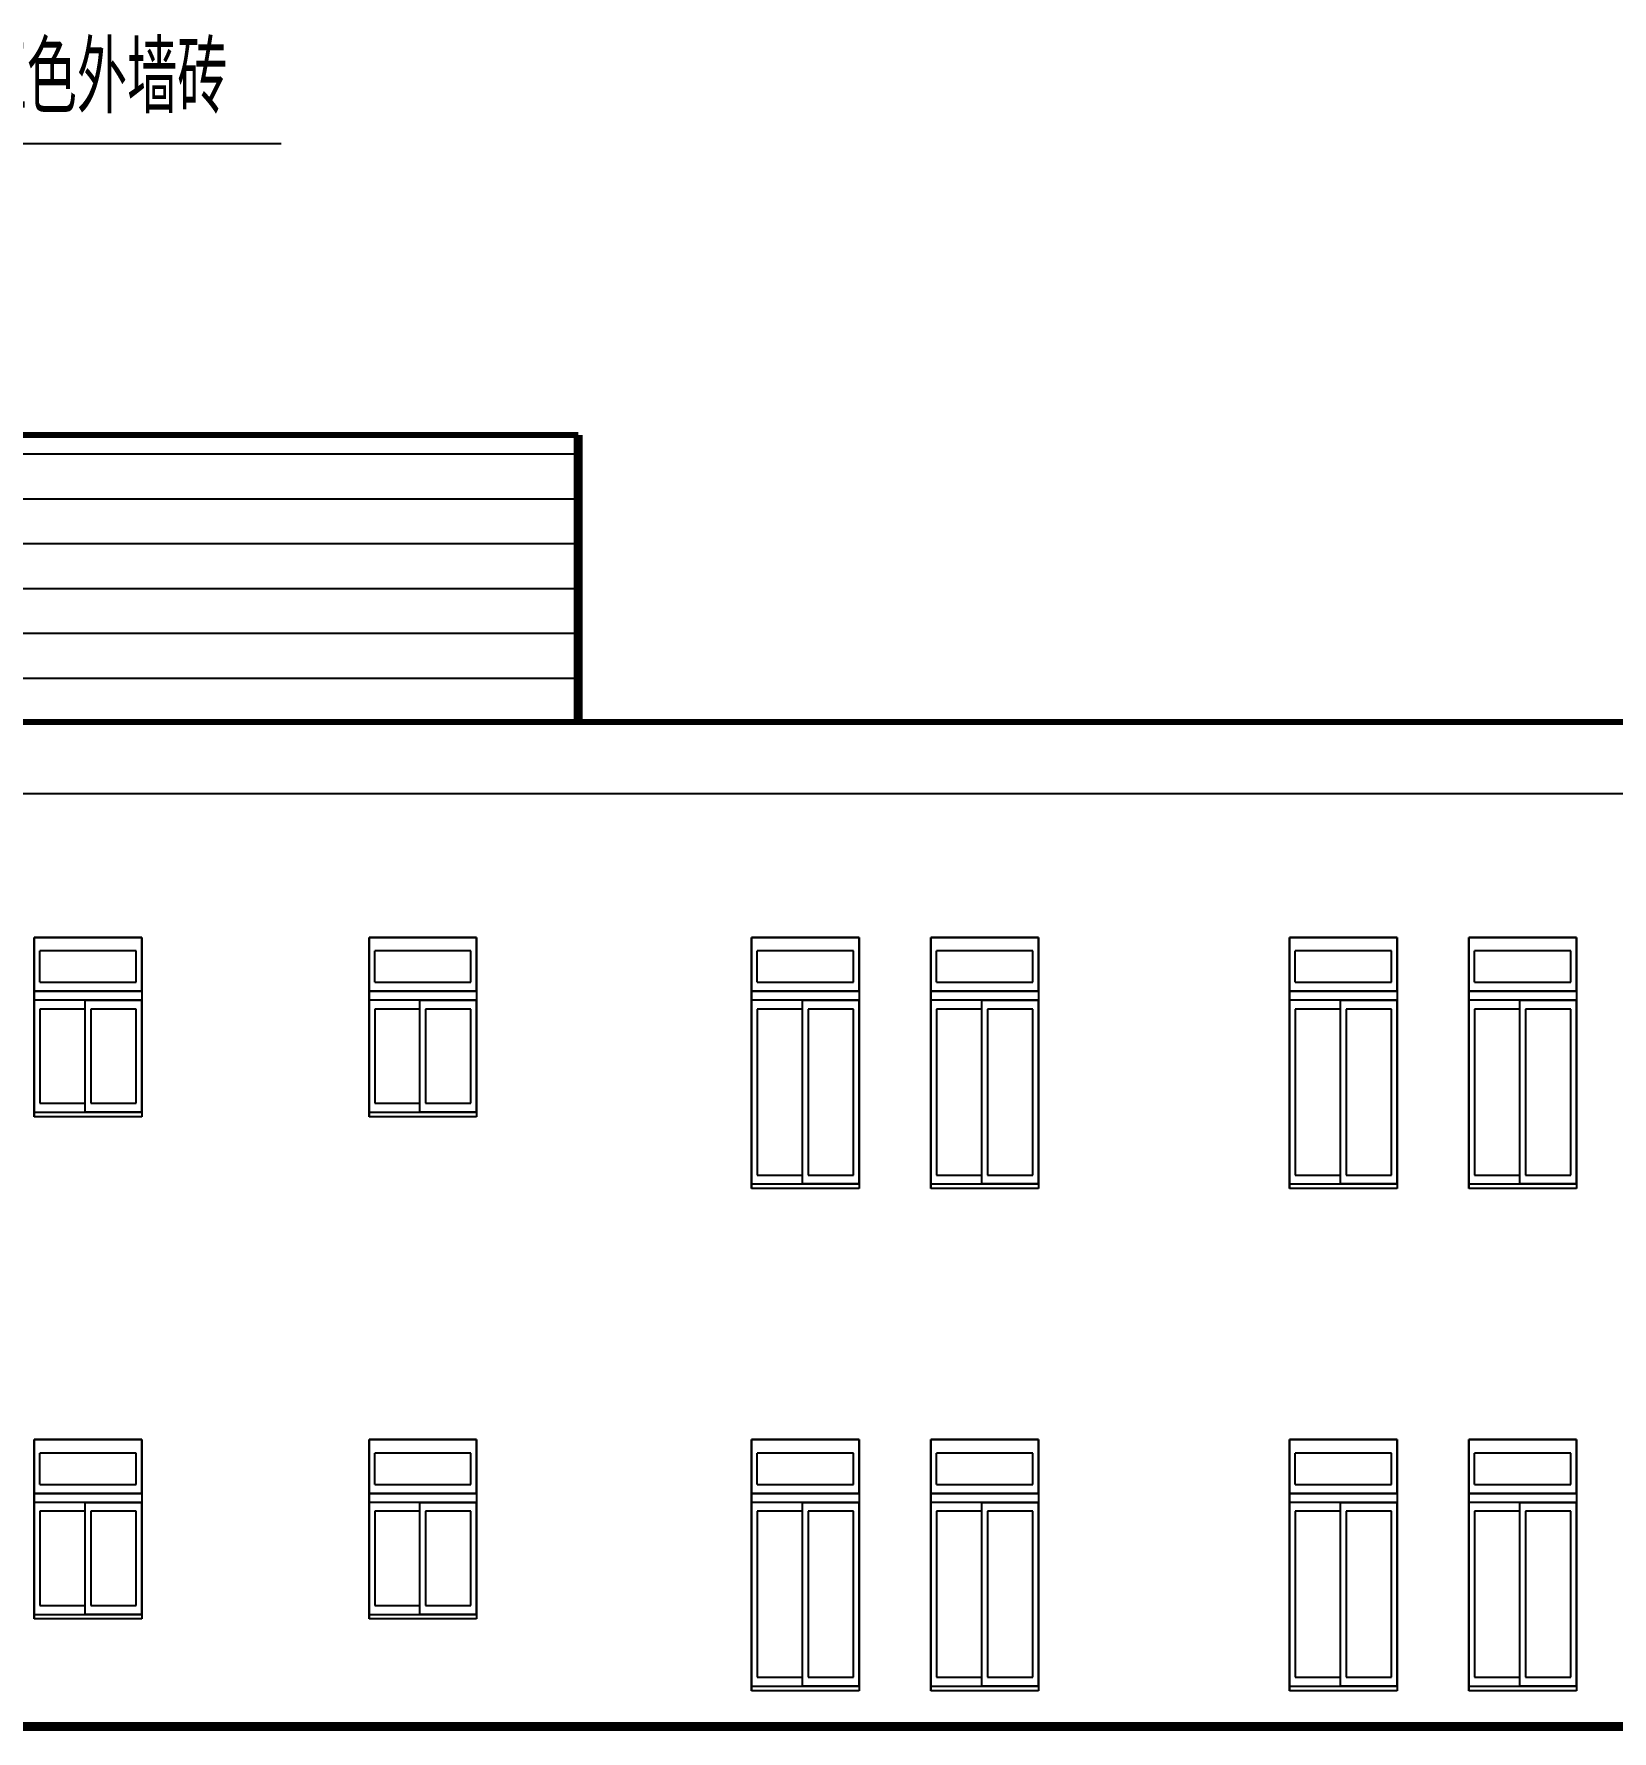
# Model space of a CAD drawing. Extents: x -55219 to 470149, y 494712 to 780039.
# Drawn here: x -10586 to 2615, y 523616 to 537808 of the extents above; entities that cross this region are included whole.
import ezdxf

# ---------------------------------------------------------------- set-up
doc = ezdxf.new("R2010")
doc.units = 0
doc.header["$LTSCALE"] = 1500
doc.header["$MEASUREMENT"] = 0
doc.layers.add('LVTRY', color=6, linetype='CONTINUOUS')
doc.styles.add('_HZTXT', font='txt.shx', dxfattribs={"width": 0.8, "bigfont": 'hztxt.shx'})

msp = doc.modelspace()

# ---------------------------------------------------------------- hatches: boundary and pattern name
at = {"layer": 'LVTRY'}
h = msp.add_hatch(dxfattribs=at)
h.set_pattern_fill('LINE', scale=3000, style=0)
h.set_pattern_definition([(360, (-180818.02, 294296), (1e-13, 375), [])])
h.paths.add_polyline_path([(-15033.1, 532053.3), (-11635.8, 532053.3), (-11635.8, 534453.3), (-17433.1, 534453.3), (-17433.1, 523653.3), (-15033.1, 523653.3)])
h.paths.add_polyline_path([(-11635.8, 534453.3), (-11635.8, 532053.3), (-6033.1, 532053.3), (-6033.1, 534453.3)])

# ---------------------------------------------------------------- linework, layer by layer
at = {"layer": 'LVTRY', "color": 7}
for p, q in [((-8518.1, 536888), (-11635.8, 536888)), ((39766.9, 531453.3), (-15033.1, 531453.3)), ((-10583.1, 530253.3), (-10583.1, 528753.3)), ((-10583.1, 529803.3), (-10583.1, 530253.3)), ((-10583.1, 530253.3), (-10583.1, 529803.3)), ((-10583.1, 530253.3), (-10583.1, 529803.3)), ((-10583.1, 530253.3), (-10583.1, 529803.3)), ((-10583.1, 530253.3), (-10583.1, 529803.3)), ((-10583.1, 530253.3), (-10583.1, 528753.3)), ((-9683.1, 530253.3), (-10583.1, 530253.3)), ((-9683.1, 530253.3), (-10583.1, 530253.3)), ((-10583.1, 530253.3), (-9683.1, 530253.3)), ((-9683.1, 530253.3), (-10583.1, 530253.3)), ((-9683.1, 530253.3), (-10583.1, 530253.3)), ((-10583.1, 530253.3), (-10583.1, 529803.3)), ((-10583.1, 529803.3), (-10583.1, 530253.3)), ((-10583.1, 530253.3), (-10583.1, 529803.3)), ((-10583.1, 529803.3), (-10583.1, 530253.3)), ((-10583.1, 529803.3), (-10583.1, 530253.3)), ((-9683.1, 530253.3), (-9683.1, 528753.3)), ((-9683.1, 529803.3), (-9683.1, 530253.3)), ((-9683.1, 530253.3), (-9683.1, 529803.3)), ((-9683.1, 530253.3), (-9683.1, 529803.3)), ((-9683.1, 530253.3), (-9683.1, 529803.3)), ((-9683.1, 530253.3), (-9683.1, 529803.3)), ((-7783.1, 529803.3), (-7783.1, 530253.3)), ((-7783.1, 529803.3), (-7783.1, 530253.3)), ((-7783.1, 530253.3), (-7783.1, 529803.3)), ((-7783.1, 529803.3), (-7783.1, 530253.3)), ((-7783.1, 530253.3), (-7783.1, 529803.3)), ((-6883.1, 530253.3), (-7783.1, 530253.3)), ((-6883.1, 530253.3), (-7783.1, 530253.3)), ((-7783.1, 530253.3), (-6883.1, 530253.3)), ((-6883.1, 530253.3), (-7783.1, 530253.3)), ((-6883.1, 530253.3), (-7783.1, 530253.3)), ((-7783.1, 530253.3), (-7783.1, 528753.3)), ((-7783.1, 530253.3), (-7783.1, 529803.3)), ((-7783.1, 530253.3), (-7783.1, 529803.3)), ((-7783.1, 530253.3), (-7783.1, 529803.3)), ((-7783.1, 530253.3), (-7783.1, 529803.3)), ((-7783.1, 529803.3), (-7783.1, 530253.3)), ((-7783.1, 530253.3), (-7783.1, 528753.3)), ((-6883.1, 530253.3), (-6883.1, 529803.3)), ((-6883.1, 530253.3), (-6883.1, 529803.3)), ((-6883.1, 530253.3), (-6883.1, 529803.3)), ((-6883.1, 530253.3), (-6883.1, 529803.3)), ((-6883.1, 529803.3), (-6883.1, 530253.3)), ((-6883.1, 530253.3), (-6883.1, 528753.3)), ((-4583.1, 530253.3), (-4583.1, 529803.3)), ((-4583.1, 530253.3), (-4583.1, 529803.3)), ((-4583.1, 530253.3), (-4583.1, 529803.3)), ((-4583.1, 530253.3), (-4583.1, 529803.3)), ((-4583.1, 529803.3), (-4583.1, 530253.3)), ((-4583.1, 530253.3), (-4583.1, 528153.3)), ((-4583.1, 529803.3), (-4583.1, 530253.3)), ((-4583.1, 529803.3), (-4583.1, 530253.3)), ((-4583.1, 530253.3), (-4583.1, 529803.3)), ((-4583.1, 529803.3), (-4583.1, 530253.3)), ((-4583.1, 530253.3), (-4583.1, 529803.3)), ((-3683.1, 530253.3), (-4583.1, 530253.3)), ((-3683.1, 530253.3), (-4583.1, 530253.3)), ((-4583.1, 530253.3), (-3683.1, 530253.3)), ((-3683.1, 530253.3), (-4583.1, 530253.3)), ((-3683.1, 530253.3), (-4583.1, 530253.3)), ((-4583.1, 530253.3), (-4583.1, 528153.3)), ((-3683.1, 530253.3), (-3683.1, 529803.3)), ((-3683.1, 530253.3), (-3683.1, 529803.3)), ((-3683.1, 530253.3), (-3683.1, 529803.3)), ((-3683.1, 530253.3), (-3683.1, 529803.3)), ((-3683.1, 529803.3), (-3683.1, 530253.3)), ((-3683.1, 530253.3), (-3683.1, 528153.3)), ((-3083.1, 529803.3), (-3083.1, 530253.3)), ((-3083.1, 529803.3), (-3083.1, 530253.3)), ((-3083.1, 530253.3), (-3083.1, 529803.3)), ((-3083.1, 529803.3), (-3083.1, 530253.3)), ((-3083.1, 530253.3), (-3083.1, 529803.3)), ((-2183.1, 530253.3), (-3083.1, 530253.3)), ((-2183.1, 530253.3), (-3083.1, 530253.3)), ((-3083.1, 530253.3), (-2183.1, 530253.3)), ((-2183.1, 530253.3), (-3083.1, 530253.3)), ((-2183.1, 530253.3), (-3083.1, 530253.3)), ((-3083.1, 530253.3), (-3083.1, 528153.3)), ((-2183.1, 530253.3), (-2183.1, 529803.3)), ((-2183.1, 530253.3), (-2183.1, 529803.3)), ((-2183.1, 530253.3), (-2183.1, 529803.3)), ((-2183.1, 530253.3), (-2183.1, 529803.3)), ((-2183.1, 529803.3), (-2183.1, 530253.3)), ((-2183.1, 530253.3), (-2183.1, 528153.3)), ((-83.1, 529803.3), (-83.1, 530253.3)), ((-83.1, 529803.3), (-83.1, 530253.3)), ((-83.1, 530253.3), (-83.1, 529803.3)), ((-83.1, 529803.3), (-83.1, 530253.3)), ((-83.1, 530253.3), (-83.1, 529803.3)), ((816.9, 530253.3), (-83.1, 530253.3)), ((816.9, 530253.3), (-83.1, 530253.3)), ((-83.1, 530253.3), (816.9, 530253.3)), ((816.9, 530253.3), (-83.1, 530253.3)), ((816.9, 530253.3), (-83.1, 530253.3)), ((-83.1, 530253.3), (-83.1, 528153.3)), ((-83.1, 530253.3), (-83.1, 529803.3)), ((-83.1, 530253.3), (-83.1, 529803.3)), ((-83.1, 530253.3), (-83.1, 529803.3)), ((-83.1, 530253.3), (-83.1, 529803.3)), ((-83.1, 529803.3), (-83.1, 530253.3)), ((-83.1, 530253.3), (-83.1, 528153.3)), ((816.9, 530253.3), (816.9, 529803.3)), ((816.9, 530253.3), (816.9, 529803.3)), ((816.9, 530253.3), (816.9, 529803.3)), ((816.9, 530253.3), (816.9, 529803.3)), ((816.9, 529803.3), (816.9, 530253.3)), ((816.9, 530253.3), (816.9, 528153.3)), ((1416.9, 529803.3), (1416.9, 530253.3)), ((1416.9, 529803.3), (1416.9, 530253.3)), ((1416.9, 530253.3), (1416.9, 529803.3)), ((1416.9, 529803.3), (1416.9, 530253.3)), ((1416.9, 530253.3), (1416.9, 529803.3)), ((2316.9, 530253.3), (1416.9, 530253.3)), ((2316.9, 530253.3), (1416.9, 530253.3)), ((1416.9, 530253.3), (2316.9, 530253.3)), ((2316.9, 530253.3), (1416.9, 530253.3)), ((2316.9, 530253.3), (1416.9, 530253.3)), ((1416.9, 530253.3), (1416.9, 528153.3)), ((2316.9, 530253.3), (2316.9, 529803.3)), ((2316.9, 530253.3), (2316.9, 529803.3)), ((2316.9, 530253.3), (2316.9, 529803.3)), ((2316.9, 530253.3), (2316.9, 529803.3)), ((2316.9, 529803.3), (2316.9, 530253.3)), ((2316.9, 530253.3), (2316.9, 528153.3)), ((-9730.5, 530140.8), (-10535.8, 530140.8)), ((-9730.5, 530140.8), (-10535.8, 530140.8)), ((-10535.8, 529878.3), (-10535.8, 530140.8)), ((-10535.8, 529878.3), (-10535.8, 530140.8)), ((-9730.5, 529878.3), (-9730.5, 530140.8)), ((-9730.5, 529878.3), (-9730.5, 530140.8)), ((-7735.8, 529878.3), (-7735.8, 530140.8)), ((-7735.8, 529878.3), (-7735.8, 530140.8)), ((-6930.5, 530140.8), (-7735.8, 530140.8)), ((-6930.5, 530140.8), (-7735.8, 530140.8)), ((-6930.5, 529878.3), (-6930.5, 530140.8)), ((-6930.5, 529878.3), (-6930.5, 530140.8)), ((-4535.8, 529878.3), (-4535.8, 530140.8)), ((-4535.8, 529878.3), (-4535.8, 530140.8)), ((-3730.5, 530140.8), (-4535.8, 530140.8)), ((-3730.5, 530140.8), (-4535.8, 530140.8)), ((-3730.5, 529878.3), (-3730.5, 530140.8)), ((-3730.5, 529878.3), (-3730.5, 530140.8)), ((-3035.8, 529878.3), (-3035.8, 530140.8)), ((-3035.8, 529878.3), (-3035.8, 530140.8)), ((-2230.5, 530140.8), (-3035.8, 530140.8)), ((-2230.5, 530140.8), (-3035.8, 530140.8)), ((-2230.5, 529878.3), (-2230.5, 530140.8)), ((-2230.5, 529878.3), (-2230.5, 530140.8)), ((-35.8, 529878.3), (-35.8, 530140.8)), ((-35.8, 529878.3), (-35.8, 530140.8)), ((769.5, 530140.8), (-35.8, 530140.8)), ((769.5, 530140.8), (-35.8, 530140.8)), ((769.5, 529878.3), (769.5, 530140.8)), ((769.5, 529878.3), (769.5, 530140.8)), ((1464.2, 529878.3), (1464.2, 530140.8)), ((1464.2, 529878.3), (1464.2, 530140.8)), ((2269.5, 530140.8), (1464.2, 530140.8)), ((2269.5, 530140.8), (1464.2, 530140.8)), ((2269.5, 529878.3), (2269.5, 530140.8)), ((2269.5, 529878.3), (2269.5, 530140.8)), ((-10583.1, 528753.3), (-10583.1, 529803.3)), ((-10583.1, 528753.3), (-10583.1, 529803.3)), ((-10583.1, 529803.3), (-9683.1, 529803.3)), ((-9683.1, 529803.3), (-10583.1, 529803.3)), ((-9683.1, 529803.3), (-10583.1, 529803.3)), ((-10535.8, 529878.3), (-9730.5, 529878.3)), ((-10535.8, 529878.3), (-9730.5, 529878.3)), ((-9683.1, 529803.3), (-9683.1, 528753.3)), ((-9683.1, 529803.3), (-9683.1, 528753.3)), ((-6883.1, 529803.3), (-7783.1, 529803.3)), ((-6883.1, 529803.3), (-7783.1, 529803.3)), ((-7783.1, 529803.3), (-6883.1, 529803.3)), ((-7783.1, 528753.3), (-7783.1, 529803.3)), ((-7783.1, 528753.3), (-7783.1, 529803.3)), ((-7735.8, 529878.3), (-6930.5, 529878.3)), ((-7735.8, 529878.3), (-6930.5, 529878.3)), ((-6883.1, 529803.3), (-6883.1, 528753.3)), ((-6883.1, 529803.3), (-6883.1, 528753.3)), ((-3683.1, 529803.3), (-4583.1, 529803.3)), ((-3683.1, 529803.3), (-4583.1, 529803.3)), ((-4583.1, 529803.3), (-3683.1, 529803.3)), ((-4583.1, 528153.3), (-4583.1, 529803.3)), ((-4583.1, 528153.3), (-4583.1, 529803.3)), ((-4535.8, 529878.3), (-3730.5, 529878.3)), ((-4535.8, 529878.3), (-3730.5, 529878.3)), ((-3683.1, 529803.3), (-3683.1, 528153.3)), ((-3683.1, 529803.3), (-3683.1, 528153.3)), ((-2183.1, 529803.3), (-3083.1, 529803.3)), ((-2183.1, 529803.3), (-3083.1, 529803.3)), ((-3083.1, 529803.3), (-2183.1, 529803.3)), ((-3083.1, 528153.3), (-3083.1, 529803.3)), ((-3083.1, 528153.3), (-3083.1, 529803.3)), ((-3035.8, 529878.3), (-2230.5, 529878.3)), ((-3035.8, 529878.3), (-2230.5, 529878.3)), ((-2183.1, 529803.3), (-2183.1, 528153.3)), ((-2183.1, 529803.3), (-2183.1, 528153.3)), ((816.9, 529803.3), (-83.1, 529803.3)), ((816.9, 529803.3), (-83.1, 529803.3)), ((-83.1, 529803.3), (816.9, 529803.3)), ((-83.1, 528153.3), (-83.1, 529803.3)), ((-83.1, 528153.3), (-83.1, 529803.3)), ((-35.8, 529878.3), (769.5, 529878.3)), ((-35.8, 529878.3), (769.5, 529878.3)), ((816.9, 529803.3), (816.9, 528153.3)), ((816.9, 529803.3), (816.9, 528153.3)), ((2316.9, 529803.3), (1416.9, 529803.3)), ((2316.9, 529803.3), (1416.9, 529803.3)), ((1416.9, 529803.3), (2316.9, 529803.3)), ((1416.9, 528153.3), (1416.9, 529803.3)), ((1416.9, 528153.3), (1416.9, 529803.3)), ((1464.2, 529878.3), (2269.5, 529878.3)), ((1464.2, 529878.3), (2269.5, 529878.3)), ((2316.9, 529803.3), (2316.9, 528153.3)), ((2316.9, 529803.3), (2316.9, 528153.3)), ((-10583.1, 529728.3), (-10583.1, 528790.8)), ((-10583.1, 529728.3), (-10583.1, 528790.8)), ((-9683.1, 529728.3), (-10583.1, 529728.3)), ((-9683.1, 529728.3), (-10583.1, 529728.3)), ((-10156.8, 528790.8), (-10156.8, 529728.3)), ((-10156.8, 528790.8), (-10156.8, 529728.3)), ((-10156.8, 529728.3), (-9683.1, 529728.3)), ((-9683.1, 528790.8), (-9683.1, 529728.3)), ((-9683.1, 529728.3), (-9683.1, 528790.8)), ((-9683.1, 529728.3), (-9683.1, 528790.8)), ((-6883.1, 529728.3), (-7783.1, 529728.3)), ((-6883.1, 529728.3), (-7783.1, 529728.3)), ((-7783.1, 529728.3), (-7783.1, 528790.8)), ((-7783.1, 529728.3), (-7783.1, 528790.8)), ((-7356.8, 529728.3), (-6883.1, 529728.3)), ((-7356.8, 528790.8), (-7356.8, 529728.3)), ((-7356.8, 528790.8), (-7356.8, 529728.3)), ((-6883.1, 529728.3), (-6883.1, 528790.8)), ((-6883.1, 529728.3), (-6883.1, 528790.8)), ((-6883.1, 528790.8), (-6883.1, 529728.3)), ((-3683.1, 529728.3), (-4583.1, 529728.3)), ((-3683.1, 529728.3), (-4583.1, 529728.3)), ((-4583.1, 529728.3), (-4583.1, 528190.8)), ((-4583.1, 529728.3), (-4583.1, 528190.8)), ((-4156.8, 529728.3), (-3683.1, 529728.3)), ((-4156.8, 528190.8), (-4156.8, 529728.3)), ((-4156.8, 528190.8), (-4156.8, 529728.3)), ((-3683.1, 529728.3), (-3683.1, 528190.8)), ((-3683.1, 529728.3), (-3683.1, 528190.8)), ((-3683.1, 528190.8), (-3683.1, 529728.3)), ((-2183.1, 529728.3), (-3083.1, 529728.3)), ((-2183.1, 529728.3), (-3083.1, 529728.3)), ((-3083.1, 529728.3), (-3083.1, 528190.8)), ((-3083.1, 529728.3), (-3083.1, 528190.8)), ((-2656.8, 529728.3), (-2183.1, 529728.3)), ((-2656.8, 528190.8), (-2656.8, 529728.3)), ((-2656.8, 528190.8), (-2656.8, 529728.3)), ((-2183.1, 529728.3), (-2183.1, 528190.8)), ((-2183.1, 529728.3), (-2183.1, 528190.8)), ((-2183.1, 528190.8), (-2183.1, 529728.3)), ((816.9, 529728.3), (-83.1, 529728.3)), ((816.9, 529728.3), (-83.1, 529728.3)), ((-83.1, 529728.3), (-83.1, 528190.8)), ((-83.1, 529728.3), (-83.1, 528190.8)), ((343.2, 529728.3), (816.9, 529728.3)), ((343.2, 528190.8), (343.2, 529728.3)), ((343.2, 528190.8), (343.2, 529728.3)), ((816.9, 529728.3), (816.9, 528190.8)), ((816.9, 529728.3), (816.9, 528190.8)), ((816.9, 528190.8), (816.9, 529728.3)), ((2316.9, 529728.3), (1416.9, 529728.3)), ((2316.9, 529728.3), (1416.9, 529728.3)), ((1416.9, 529728.3), (1416.9, 528190.8)), ((1416.9, 529728.3), (1416.9, 528190.8)), ((1843.2, 529728.3), (2316.9, 529728.3)), ((1843.2, 528190.8), (1843.2, 529728.3)), ((1843.2, 528190.8), (1843.2, 529728.3)), ((2316.9, 529728.3), (2316.9, 528190.8)), ((2316.9, 529728.3), (2316.9, 528190.8)), ((2316.9, 528190.8), (2316.9, 529728.3)), ((-10535.8, 529653.3), (-10535.8, 528865.8)), ((-10535.8, 529653.3), (-10535.8, 528865.8)), ((-10156.8, 529653.3), (-10535.8, 529653.3)), ((-10156.8, 529653.3), (-10535.8, 529653.3)), ((-10109.4, 529653.3), (-10109.4, 528865.8)), ((-10109.4, 529653.3), (-10109.4, 528865.8)), ((-9730.5, 529653.3), (-10109.4, 529653.3)), ((-9730.5, 529653.3), (-10109.4, 529653.3)), ((-9730.5, 528865.8), (-9730.5, 529653.3)), ((-9730.5, 528865.8), (-9730.5, 529653.3)), ((-7356.8, 529653.3), (-7735.8, 529653.3)), ((-7356.8, 529653.3), (-7735.8, 529653.3)), ((-7735.8, 529653.3), (-7735.8, 528865.8)), ((-7735.8, 529653.3), (-7735.8, 528865.8)), ((-6930.5, 529653.3), (-7309.4, 529653.3)), ((-6930.5, 529653.3), (-7309.4, 529653.3)), ((-7309.4, 529653.3), (-7309.4, 528865.8)), ((-7309.4, 529653.3), (-7309.4, 528865.8)), ((-6930.5, 528865.8), (-6930.5, 529653.3)), ((-6930.5, 528865.8), (-6930.5, 529653.3)), ((-4156.8, 529653.3), (-4535.8, 529653.3)), ((-4156.8, 529653.3), (-4535.8, 529653.3)), ((-4535.8, 529653.3), (-4535.8, 528265.8)), ((-4535.8, 529653.3), (-4535.8, 528265.8)), ((-3730.5, 529653.3), (-4109.4, 529653.3)), ((-3730.5, 529653.3), (-4109.4, 529653.3)), ((-4109.4, 529653.3), (-4109.4, 528265.8)), ((-4109.4, 529653.3), (-4109.4, 528265.8)), ((-3730.5, 528265.8), (-3730.5, 529653.3)), ((-3730.5, 528265.8), (-3730.5, 529653.3)), ((-2656.8, 529653.3), (-3035.8, 529653.3)), ((-2656.8, 529653.3), (-3035.8, 529653.3)), ((-3035.8, 529653.3), (-3035.8, 528265.8)), ((-3035.8, 529653.3), (-3035.8, 528265.8)), ((-2230.5, 529653.3), (-2609.4, 529653.3)), ((-2230.5, 529653.3), (-2609.4, 529653.3)), ((-2609.4, 529653.3), (-2609.4, 528265.8)), ((-2609.4, 529653.3), (-2609.4, 528265.8)), ((-2230.5, 528265.8), (-2230.5, 529653.3)), ((-2230.5, 528265.8), (-2230.5, 529653.3)), ((343.2, 529653.3), (-35.8, 529653.3)), ((343.2, 529653.3), (-35.8, 529653.3)), ((-35.8, 529653.3), (-35.8, 528265.8)), ((-35.8, 529653.3), (-35.8, 528265.8)), ((769.5, 529653.3), (390.6, 529653.3)), ((769.5, 529653.3), (390.6, 529653.3)), ((390.6, 529653.3), (390.6, 528265.8)), ((390.6, 529653.3), (390.6, 528265.8)), ((769.5, 528265.8), (769.5, 529653.3)), ((769.5, 528265.8), (769.5, 529653.3)), ((1843.2, 529653.3), (1464.2, 529653.3)), ((1843.2, 529653.3), (1464.2, 529653.3)), ((1464.2, 529653.3), (1464.2, 528265.8)), ((1464.2, 529653.3), (1464.2, 528265.8)), ((2269.5, 529653.3), (1890.6, 529653.3)), ((2269.5, 529653.3), (1890.6, 529653.3)), ((1890.6, 529653.3), (1890.6, 528265.8)), ((1890.6, 529653.3), (1890.6, 528265.8)), ((2269.5, 528265.8), (2269.5, 529653.3)), ((2269.5, 528265.8), (2269.5, 529653.3)), ((-10535.8, 528865.8), (-10156.8, 528865.8)), ((-10535.8, 528865.8), (-10156.8, 528865.8)), ((-10109.4, 528865.8), (-9730.5, 528865.8)), ((-10109.4, 528865.8), (-9730.5, 528865.8)), ((-7735.8, 528865.8), (-7356.8, 528865.8)), ((-7735.8, 528865.8), (-7356.8, 528865.8)), ((-7309.4, 528865.8), (-6930.5, 528865.8)), ((-7309.4, 528865.8), (-6930.5, 528865.8)), ((-10583.1, 528790.8), (-9683.1, 528790.8)), ((-10583.1, 528790.8), (-9683.1, 528790.8)), ((-9683.1, 528753.3), (-10583.1, 528753.3)), ((-9683.1, 528753.3), (-10583.1, 528753.3)), ((-9683.1, 528753.3), (-10583.1, 528753.3)), ((-10583.1, 528753.3), (-10583.1, 528753.3)), ((-9683.1, 528790.8), (-10156.8, 528790.8)), ((-7783.1, 528790.8), (-6883.1, 528790.8)), ((-7783.1, 528790.8), (-6883.1, 528790.8)), ((-7783.1, 528753.3), (-7783.1, 528753.3)), ((-6883.1, 528753.3), (-7783.1, 528753.3)), ((-6883.1, 528753.3), (-7783.1, 528753.3)), ((-6883.1, 528753.3), (-7783.1, 528753.3)), ((-6883.1, 528790.8), (-7356.8, 528790.8)), ((-4535.8, 528265.8), (-4156.8, 528265.8)), ((-4535.8, 528265.8), (-4156.8, 528265.8)), ((-4109.4, 528265.8), (-3730.5, 528265.8)), ((-4109.4, 528265.8), (-3730.5, 528265.8)), ((-3035.8, 528265.8), (-2656.8, 528265.8)), ((-3035.8, 528265.8), (-2656.8, 528265.8)), ((-2609.4, 528265.8), (-2230.5, 528265.8)), ((-2609.4, 528265.8), (-2230.5, 528265.8)), ((-35.8, 528265.8), (343.2, 528265.8)), ((-35.8, 528265.8), (343.2, 528265.8)), ((390.6, 528265.8), (769.5, 528265.8)), ((390.6, 528265.8), (769.5, 528265.8)), ((1464.2, 528265.8), (1843.2, 528265.8)), ((1464.2, 528265.8), (1843.2, 528265.8)), ((1890.6, 528265.8), (2269.5, 528265.8)), ((1890.6, 528265.8), (2269.5, 528265.8)), ((-4583.1, 528190.8), (-3683.1, 528190.8)), ((-4583.1, 528190.8), (-3683.1, 528190.8)), ((-4583.1, 528153.3), (-4583.1, 528153.3)), ((-3683.1, 528153.3), (-4583.1, 528153.3)), ((-3683.1, 528153.3), (-4583.1, 528153.3)), ((-3683.1, 528153.3), (-4583.1, 528153.3)), ((-3683.1, 528190.8), (-4156.8, 528190.8)), ((-3083.1, 528190.8), (-2183.1, 528190.8)), ((-3083.1, 528190.8), (-2183.1, 528190.8)), ((-3083.1, 528153.3), (-3083.1, 528153.3)), ((-2183.1, 528153.3), (-3083.1, 528153.3)), ((-2183.1, 528153.3), (-3083.1, 528153.3)), ((-2183.1, 528153.3), (-3083.1, 528153.3)), ((-2183.1, 528190.8), (-2656.8, 528190.8)), ((-83.1, 528190.8), (816.9, 528190.8)), ((-83.1, 528190.8), (816.9, 528190.8)), ((-83.1, 528153.3), (-83.1, 528153.3)), ((816.9, 528153.3), (-83.1, 528153.3)), ((816.9, 528153.3), (-83.1, 528153.3)), ((816.9, 528153.3), (-83.1, 528153.3)), ((816.9, 528190.8), (343.2, 528190.8)), ((1416.9, 528190.8), (2316.9, 528190.8)), ((1416.9, 528190.8), (2316.9, 528190.8)), ((1416.9, 528153.3), (1416.9, 528153.3)), ((2316.9, 528153.3), (1416.9, 528153.3)), ((2316.9, 528153.3), (1416.9, 528153.3)), ((2316.9, 528153.3), (1416.9, 528153.3)), ((2316.9, 528190.8), (1843.2, 528190.8)), ((-10583.1, 525603.3), (-10583.1, 526053.3)), ((-10583.1, 525603.3), (-10583.1, 526053.3)), ((-10583.1, 526053.3), (-10583.1, 525603.3)), ((-10583.1, 525603.3), (-10583.1, 526053.3)), ((-10583.1, 526053.3), (-10583.1, 525603.3)), ((-9683.1, 526053.3), (-10583.1, 526053.3)), ((-9683.1, 526053.3), (-10583.1, 526053.3)), ((-10583.1, 526053.3), (-9683.1, 526053.3)), ((-9683.1, 526053.3), (-10583.1, 526053.3)), ((-9683.1, 526053.3), (-10583.1, 526053.3)), ((-10583.1, 526053.3), (-10583.1, 524553.3)), ((-10583.1, 526053.3), (-10583.1, 525603.3)), ((-10583.1, 526053.3), (-10583.1, 525603.3)), ((-10583.1, 526053.3), (-10583.1, 525603.3)), ((-10583.1, 526053.3), (-10583.1, 525603.3)), ((-10583.1, 525603.3), (-10583.1, 526053.3)), ((-10583.1, 526053.3), (-10583.1, 524553.3)), ((-9683.1, 526053.3), (-9683.1, 525603.3)), ((-9683.1, 526053.3), (-9683.1, 525603.3)), ((-9683.1, 526053.3), (-9683.1, 525603.3)), ((-9683.1, 526053.3), (-9683.1, 525603.3)), ((-9683.1, 525603.3), (-9683.1, 526053.3)), ((-9683.1, 526053.3), (-9683.1, 524553.3)), ((-7783.1, 526053.3), (-7783.1, 524553.3)), ((-7783.1, 525603.3), (-7783.1, 526053.3)), ((-7783.1, 526053.3), (-7783.1, 525603.3)), ((-7783.1, 526053.3), (-7783.1, 525603.3)), ((-7783.1, 526053.3), (-7783.1, 525603.3)), ((-7783.1, 526053.3), (-7783.1, 525603.3)), ((-7783.1, 526053.3), (-7783.1, 524553.3)), ((-6883.1, 526053.3), (-7783.1, 526053.3)), ((-6883.1, 526053.3), (-7783.1, 526053.3)), ((-7783.1, 526053.3), (-6883.1, 526053.3)), ((-6883.1, 526053.3), (-7783.1, 526053.3)), ((-6883.1, 526053.3), (-7783.1, 526053.3)), ((-7783.1, 526053.3), (-7783.1, 525603.3)), ((-7783.1, 525603.3), (-7783.1, 526053.3)), ((-7783.1, 526053.3), (-7783.1, 525603.3)), ((-7783.1, 525603.3), (-7783.1, 526053.3)), ((-7783.1, 525603.3), (-7783.1, 526053.3)), ((-6883.1, 526053.3), (-6883.1, 524553.3)), ((-6883.1, 525603.3), (-6883.1, 526053.3)), ((-6883.1, 526053.3), (-6883.1, 525603.3)), ((-6883.1, 526053.3), (-6883.1, 525603.3)), ((-6883.1, 526053.3), (-6883.1, 525603.3)), ((-6883.1, 526053.3), (-6883.1, 525603.3)), ((-4583.1, 525603.3), (-4583.1, 526053.3)), ((-4583.1, 525603.3), (-4583.1, 526053.3)), ((-4583.1, 526053.3), (-4583.1, 525603.3)), ((-4583.1, 525603.3), (-4583.1, 526053.3)), ((-4583.1, 526053.3), (-4583.1, 525603.3)), ((-3683.1, 526053.3), (-4583.1, 526053.3)), ((-3683.1, 526053.3), (-4583.1, 526053.3)), ((-4583.1, 526053.3), (-3683.1, 526053.3)), ((-3683.1, 526053.3), (-4583.1, 526053.3)), ((-3683.1, 526053.3), (-4583.1, 526053.3)), ((-4583.1, 526053.3), (-4583.1, 523953.3)), ((-4583.1, 526053.3), (-4583.1, 525603.3)), ((-4583.1, 526053.3), (-4583.1, 525603.3)), ((-4583.1, 526053.3), (-4583.1, 525603.3)), ((-4583.1, 526053.3), (-4583.1, 525603.3)), ((-4583.1, 525603.3), (-4583.1, 526053.3)), ((-4583.1, 526053.3), (-4583.1, 523953.3)), ((-3683.1, 526053.3), (-3683.1, 525603.3)), ((-3683.1, 526053.3), (-3683.1, 525603.3)), ((-3683.1, 526053.3), (-3683.1, 525603.3)), ((-3683.1, 526053.3), (-3683.1, 525603.3)), ((-3683.1, 525603.3), (-3683.1, 526053.3)), ((-3683.1, 526053.3), (-3683.1, 523953.3)), ((-3083.1, 525603.3), (-3083.1, 526053.3)), ((-3083.1, 525603.3), (-3083.1, 526053.3)), ((-3083.1, 526053.3), (-3083.1, 525603.3)), ((-3083.1, 525603.3), (-3083.1, 526053.3)), ((-3083.1, 526053.3), (-3083.1, 525603.3)), ((-2183.1, 526053.3), (-3083.1, 526053.3)), ((-2183.1, 526053.3), (-3083.1, 526053.3)), ((-3083.1, 526053.3), (-2183.1, 526053.3)), ((-2183.1, 526053.3), (-3083.1, 526053.3)), ((-2183.1, 526053.3), (-3083.1, 526053.3)), ((-3083.1, 526053.3), (-3083.1, 523953.3)), ((-2183.1, 526053.3), (-2183.1, 525603.3)), ((-2183.1, 526053.3), (-2183.1, 525603.3)), ((-2183.1, 526053.3), (-2183.1, 525603.3)), ((-2183.1, 526053.3), (-2183.1, 525603.3)), ((-2183.1, 525603.3), (-2183.1, 526053.3)), ((-2183.1, 526053.3), (-2183.1, 523953.3)), ((-83.1, 526053.3), (-83.1, 523953.3)), ((-83.1, 525603.3), (-83.1, 526053.3)), ((-83.1, 526053.3), (-83.1, 525603.3)), ((-83.1, 526053.3), (-83.1, 525603.3)), ((-83.1, 526053.3), (-83.1, 525603.3)), ((-83.1, 526053.3), (-83.1, 525603.3)), ((-83.1, 526053.3), (-83.1, 523953.3)), ((816.9, 526053.3), (-83.1, 526053.3)), ((816.9, 526053.3), (-83.1, 526053.3)), ((-83.1, 526053.3), (816.9, 526053.3)), ((816.9, 526053.3), (-83.1, 526053.3)), ((816.9, 526053.3), (-83.1, 526053.3)), ((-83.1, 526053.3), (-83.1, 525603.3)), ((-83.1, 525603.3), (-83.1, 526053.3)), ((-83.1, 526053.3), (-83.1, 525603.3)), ((-83.1, 525603.3), (-83.1, 526053.3)), ((-83.1, 525603.3), (-83.1, 526053.3)), ((816.9, 526053.3), (816.9, 523953.3)), ((816.9, 525603.3), (816.9, 526053.3)), ((816.9, 526053.3), (816.9, 525603.3)), ((816.9, 526053.3), (816.9, 525603.3)), ((816.9, 526053.3), (816.9, 525603.3)), ((816.9, 526053.3), (816.9, 525603.3)), ((1416.9, 526053.3), (1416.9, 523953.3)), ((2316.9, 526053.3), (1416.9, 526053.3)), ((2316.9, 526053.3), (1416.9, 526053.3)), ((1416.9, 526053.3), (2316.9, 526053.3)), ((2316.9, 526053.3), (1416.9, 526053.3)), ((2316.9, 526053.3), (1416.9, 526053.3)), ((1416.9, 526053.3), (1416.9, 525603.3)), ((1416.9, 525603.3), (1416.9, 526053.3)), ((1416.9, 526053.3), (1416.9, 525603.3)), ((1416.9, 525603.3), (1416.9, 526053.3)), ((1416.9, 525603.3), (1416.9, 526053.3)), ((2316.9, 526053.3), (2316.9, 523953.3)), ((2316.9, 525603.3), (2316.9, 526053.3)), ((2316.9, 526053.3), (2316.9, 525603.3)), ((2316.9, 526053.3), (2316.9, 525603.3)), ((2316.9, 526053.3), (2316.9, 525603.3)), ((2316.9, 526053.3), (2316.9, 525603.3)), ((-10535.8, 525678.3), (-10535.8, 525940.8)), ((-10535.8, 525678.3), (-10535.8, 525940.8)), ((-9730.5, 525940.8), (-10535.8, 525940.8)), ((-9730.5, 525940.8), (-10535.8, 525940.8)), ((-9730.5, 525678.3), (-9730.5, 525940.8)), ((-9730.5, 525678.3), (-9730.5, 525940.8)), ((-6930.5, 525940.8), (-7735.8, 525940.8)), ((-6930.5, 525940.8), (-7735.8, 525940.8)), ((-7735.8, 525678.3), (-7735.8, 525940.8)), ((-7735.8, 525678.3), (-7735.8, 525940.8)), ((-6930.5, 525678.3), (-6930.5, 525940.8)), ((-6930.5, 525678.3), (-6930.5, 525940.8)), ((-4535.8, 525678.3), (-4535.8, 525940.8)), ((-4535.8, 525678.3), (-4535.8, 525940.8)), ((-3730.5, 525940.8), (-4535.8, 525940.8)), ((-3730.5, 525940.8), (-4535.8, 525940.8)), ((-3730.5, 525678.3), (-3730.5, 525940.8)), ((-3730.5, 525678.3), (-3730.5, 525940.8)), ((-3035.8, 525678.3), (-3035.8, 525940.8)), ((-3035.8, 525678.3), (-3035.8, 525940.8)), ((-2230.5, 525940.8), (-3035.8, 525940.8)), ((-2230.5, 525940.8), (-3035.8, 525940.8)), ((-2230.5, 525678.3), (-2230.5, 525940.8)), ((-2230.5, 525678.3), (-2230.5, 525940.8)), ((769.5, 525940.8), (-35.8, 525940.8)), ((769.5, 525940.8), (-35.8, 525940.8)), ((-35.8, 525678.3), (-35.8, 525940.8)), ((-35.8, 525678.3), (-35.8, 525940.8)), ((769.5, 525678.3), (769.5, 525940.8)), ((769.5, 525678.3), (769.5, 525940.8)), ((2269.5, 525940.8), (1464.2, 525940.8)), ((2269.5, 525940.8), (1464.2, 525940.8)), ((1464.2, 525678.3), (1464.2, 525940.8)), ((1464.2, 525678.3), (1464.2, 525940.8)), ((2269.5, 525678.3), (2269.5, 525940.8)), ((2269.5, 525678.3), (2269.5, 525940.8)), ((-9683.1, 525603.3), (-10583.1, 525603.3)), ((-9683.1, 525603.3), (-10583.1, 525603.3)), ((-10583.1, 525603.3), (-9683.1, 525603.3)), ((-10583.1, 524553.3), (-10583.1, 525603.3)), ((-10583.1, 524553.3), (-10583.1, 525603.3)), ((-10535.8, 525678.3), (-9730.5, 525678.3)), ((-10535.8, 525678.3), (-9730.5, 525678.3)), ((-9683.1, 525603.3), (-9683.1, 524553.3)), ((-9683.1, 525603.3), (-9683.1, 524553.3)), ((-7783.1, 524553.3), (-7783.1, 525603.3)), ((-7783.1, 524553.3), (-7783.1, 525603.3)), ((-7783.1, 525603.3), (-6883.1, 525603.3)), ((-6883.1, 525603.3), (-7783.1, 525603.3)), ((-6883.1, 525603.3), (-7783.1, 525603.3)), ((-7735.8, 525678.3), (-6930.5, 525678.3)), ((-7735.8, 525678.3), (-6930.5, 525678.3)), ((-6883.1, 525603.3), (-6883.1, 524553.3)), ((-6883.1, 525603.3), (-6883.1, 524553.3)), ((-3683.1, 525603.3), (-4583.1, 525603.3)), ((-3683.1, 525603.3), (-4583.1, 525603.3)), ((-4583.1, 525603.3), (-3683.1, 525603.3)), ((-4583.1, 523953.3), (-4583.1, 525603.3)), ((-4583.1, 523953.3), (-4583.1, 525603.3)), ((-4535.8, 525678.3), (-3730.5, 525678.3)), ((-4535.8, 525678.3), (-3730.5, 525678.3)), ((-3683.1, 525603.3), (-3683.1, 523953.3)), ((-3683.1, 525603.3), (-3683.1, 523953.3)), ((-2183.1, 525603.3), (-3083.1, 525603.3)), ((-2183.1, 525603.3), (-3083.1, 525603.3)), ((-3083.1, 525603.3), (-2183.1, 525603.3)), ((-3083.1, 523953.3), (-3083.1, 525603.3)), ((-3083.1, 523953.3), (-3083.1, 525603.3)), ((-3035.8, 525678.3), (-2230.5, 525678.3)), ((-3035.8, 525678.3), (-2230.5, 525678.3)), ((-2183.1, 525603.3), (-2183.1, 523953.3)), ((-2183.1, 525603.3), (-2183.1, 523953.3)), ((-83.1, 523953.3), (-83.1, 525603.3)), ((-83.1, 523953.3), (-83.1, 525603.3)), ((-83.1, 525603.3), (816.9, 525603.3)), ((816.9, 525603.3), (-83.1, 525603.3)), ((816.9, 525603.3), (-83.1, 525603.3)), ((-35.8, 525678.3), (769.5, 525678.3)), ((-35.8, 525678.3), (769.5, 525678.3)), ((816.9, 525603.3), (816.9, 523953.3)), ((816.9, 525603.3), (816.9, 523953.3)), ((1416.9, 523953.3), (1416.9, 525603.3)), ((1416.9, 523953.3), (1416.9, 525603.3)), ((1416.9, 525603.3), (2316.9, 525603.3)), ((2316.9, 525603.3), (1416.9, 525603.3)), ((2316.9, 525603.3), (1416.9, 525603.3)), ((1464.2, 525678.3), (2269.5, 525678.3)), ((1464.2, 525678.3), (2269.5, 525678.3)), ((2316.9, 525603.3), (2316.9, 523953.3)), ((2316.9, 525603.3), (2316.9, 523953.3)), ((-9683.1, 525528.3), (-10583.1, 525528.3)), ((-9683.1, 525528.3), (-10583.1, 525528.3)), ((-10583.1, 525528.3), (-10583.1, 524590.8)), ((-10583.1, 525528.3), (-10583.1, 524590.8)), ((-10156.8, 525453.3), (-10535.8, 525453.3)), ((-10156.8, 525453.3), (-10535.8, 525453.3)), ((-10535.8, 525453.3), (-10535.8, 524665.8)), ((-10535.8, 525453.3), (-10535.8, 524665.8)), ((-10156.8, 525528.3), (-9683.1, 525528.3)), ((-10156.8, 524590.8), (-10156.8, 525528.3)), ((-10156.8, 524590.8), (-10156.8, 525528.3)), ((-9730.5, 525453.3), (-10109.4, 525453.3)), ((-9730.5, 525453.3), (-10109.4, 525453.3)), ((-10109.4, 525453.3), (-10109.4, 524665.8)), ((-10109.4, 525453.3), (-10109.4, 524665.8)), ((-9730.5, 524665.8), (-9730.5, 525453.3)), ((-9730.5, 524665.8), (-9730.5, 525453.3)), ((-9683.1, 525528.3), (-9683.1, 524590.8)), ((-9683.1, 525528.3), (-9683.1, 524590.8)), ((-9683.1, 524590.8), (-9683.1, 525528.3)), ((-7783.1, 525528.3), (-7783.1, 524590.8)), ((-7783.1, 525528.3), (-7783.1, 524590.8)), ((-6883.1, 525528.3), (-7783.1, 525528.3)), ((-6883.1, 525528.3), (-7783.1, 525528.3)), ((-7735.8, 525453.3), (-7735.8, 524665.8)), ((-7735.8, 525453.3), (-7735.8, 524665.8)), ((-7356.8, 525453.3), (-7735.8, 525453.3)), ((-7356.8, 525453.3), (-7735.8, 525453.3)), ((-7356.8, 524590.8), (-7356.8, 525528.3)), ((-7356.8, 524590.8), (-7356.8, 525528.3)), ((-7356.8, 525528.3), (-6883.1, 525528.3)), ((-7309.4, 525453.3), (-7309.4, 524665.8)), ((-7309.4, 525453.3), (-7309.4, 524665.8)), ((-6930.5, 525453.3), (-7309.4, 525453.3)), ((-6930.5, 525453.3), (-7309.4, 525453.3)), ((-6930.5, 524665.8), (-6930.5, 525453.3)), ((-6930.5, 524665.8), (-6930.5, 525453.3)), ((-6883.1, 524590.8), (-6883.1, 525528.3)), ((-6883.1, 525528.3), (-6883.1, 524590.8)), ((-6883.1, 525528.3), (-6883.1, 524590.8)), ((-3683.1, 525528.3), (-4583.1, 525528.3)), ((-3683.1, 525528.3), (-4583.1, 525528.3)), ((-4583.1, 525528.3), (-4583.1, 523990.8)), ((-4583.1, 525528.3), (-4583.1, 523990.8)), ((-4156.8, 525453.3), (-4535.8, 525453.3)), ((-4156.8, 525453.3), (-4535.8, 525453.3)), ((-4535.8, 525453.3), (-4535.8, 524065.8)), ((-4535.8, 525453.3), (-4535.8, 524065.8)), ((-4156.8, 525528.3), (-3683.1, 525528.3)), ((-4156.8, 523990.8), (-4156.8, 525528.3)), ((-4156.8, 523990.8), (-4156.8, 525528.3)), ((-3730.5, 525453.3), (-4109.4, 525453.3)), ((-3730.5, 525453.3), (-4109.4, 525453.3)), ((-4109.4, 525453.3), (-4109.4, 524065.8)), ((-4109.4, 525453.3), (-4109.4, 524065.8)), ((-3730.5, 524065.8), (-3730.5, 525453.3)), ((-3730.5, 524065.8), (-3730.5, 525453.3)), ((-3683.1, 525528.3), (-3683.1, 523990.8)), ((-3683.1, 525528.3), (-3683.1, 523990.8)), ((-3683.1, 523990.8), (-3683.1, 525528.3)), ((-2183.1, 525528.3), (-3083.1, 525528.3)), ((-2183.1, 525528.3), (-3083.1, 525528.3)), ((-3083.1, 525528.3), (-3083.1, 523990.8)), ((-3083.1, 525528.3), (-3083.1, 523990.8)), ((-2656.8, 525453.3), (-3035.8, 525453.3)), ((-2656.8, 525453.3), (-3035.8, 525453.3)), ((-3035.8, 525453.3), (-3035.8, 524065.8)), ((-3035.8, 525453.3), (-3035.8, 524065.8)), ((-2656.8, 525528.3), (-2183.1, 525528.3)), ((-2656.8, 523990.8), (-2656.8, 525528.3)), ((-2656.8, 523990.8), (-2656.8, 525528.3)), ((-2230.5, 525453.3), (-2609.4, 525453.3)), ((-2230.5, 525453.3), (-2609.4, 525453.3)), ((-2609.4, 525453.3), (-2609.4, 524065.8)), ((-2609.4, 525453.3), (-2609.4, 524065.8)), ((-2230.5, 524065.8), (-2230.5, 525453.3)), ((-2230.5, 524065.8), (-2230.5, 525453.3)), ((-2183.1, 525528.3), (-2183.1, 523990.8)), ((-2183.1, 525528.3), (-2183.1, 523990.8)), ((-2183.1, 523990.8), (-2183.1, 525528.3)), ((-83.1, 525528.3), (-83.1, 523990.8)), ((-83.1, 525528.3), (-83.1, 523990.8)), ((816.9, 525528.3), (-83.1, 525528.3)), ((816.9, 525528.3), (-83.1, 525528.3)), ((-35.8, 525453.3), (-35.8, 524065.8)), ((-35.8, 525453.3), (-35.8, 524065.8)), ((343.2, 525453.3), (-35.8, 525453.3)), ((343.2, 525453.3), (-35.8, 525453.3)), ((343.2, 523990.8), (343.2, 525528.3)), ((343.2, 523990.8), (343.2, 525528.3)), ((343.2, 525528.3), (816.9, 525528.3)), ((390.6, 525453.3), (390.6, 524065.8)), ((390.6, 525453.3), (390.6, 524065.8)), ((769.5, 525453.3), (390.6, 525453.3)), ((769.5, 525453.3), (390.6, 525453.3)), ((769.5, 524065.8), (769.5, 525453.3)), ((769.5, 524065.8), (769.5, 525453.3)), ((816.9, 523990.8), (816.9, 525528.3)), ((816.9, 525528.3), (816.9, 523990.8)), ((816.9, 525528.3), (816.9, 523990.8)), ((1416.9, 525528.3), (1416.9, 523990.8)), ((1416.9, 525528.3), (1416.9, 523990.8)), ((2316.9, 525528.3), (1416.9, 525528.3)), ((2316.9, 525528.3), (1416.9, 525528.3)), ((1464.2, 525453.3), (1464.2, 524065.8)), ((1464.2, 525453.3), (1464.2, 524065.8)), ((1843.2, 525453.3), (1464.2, 525453.3)), ((1843.2, 525453.3), (1464.2, 525453.3)), ((1843.2, 523990.8), (1843.2, 525528.3)), ((1843.2, 523990.8), (1843.2, 525528.3)), ((1843.2, 525528.3), (2316.9, 525528.3)), ((1890.6, 525453.3), (1890.6, 524065.8)), ((1890.6, 525453.3), (1890.6, 524065.8)), ((2269.5, 525453.3), (1890.6, 525453.3)), ((2269.5, 525453.3), (1890.6, 525453.3)), ((2269.5, 524065.8), (2269.5, 525453.3)), ((2269.5, 524065.8), (2269.5, 525453.3)), ((2316.9, 523990.8), (2316.9, 525528.3)), ((2316.9, 525528.3), (2316.9, 523990.8)), ((2316.9, 525528.3), (2316.9, 523990.8)), ((-10583.1, 524590.8), (-9683.1, 524590.8)), ((-10583.1, 524590.8), (-9683.1, 524590.8)), ((-10583.1, 524553.3), (-10583.1, 524553.3)), ((-9683.1, 524553.3), (-10583.1, 524553.3)), ((-9683.1, 524553.3), (-10583.1, 524553.3)), ((-9683.1, 524553.3), (-10583.1, 524553.3)), ((-10535.8, 524665.8), (-10156.8, 524665.8)), ((-10535.8, 524665.8), (-10156.8, 524665.8)), ((-9683.1, 524590.8), (-10156.8, 524590.8)), ((-10109.4, 524665.8), (-9730.5, 524665.8)), ((-10109.4, 524665.8), (-9730.5, 524665.8)), ((-7783.1, 524590.8), (-6883.1, 524590.8)), ((-7783.1, 524590.8), (-6883.1, 524590.8)), ((-6883.1, 524553.3), (-7783.1, 524553.3)), ((-6883.1, 524553.3), (-7783.1, 524553.3)), ((-6883.1, 524553.3), (-7783.1, 524553.3)), ((-7783.1, 524553.3), (-7783.1, 524553.3)), ((-7735.8, 524665.8), (-7356.8, 524665.8)), ((-7735.8, 524665.8), (-7356.8, 524665.8)), ((-6883.1, 524590.8), (-7356.8, 524590.8)), ((-7309.4, 524665.8), (-6930.5, 524665.8)), ((-7309.4, 524665.8), (-6930.5, 524665.8)), ((-4583.1, 523990.8), (-3683.1, 523990.8)), ((-4583.1, 523990.8), (-3683.1, 523990.8)), ((-4535.8, 524065.8), (-4156.8, 524065.8)), ((-4535.8, 524065.8), (-4156.8, 524065.8)), ((-3683.1, 523990.8), (-4156.8, 523990.8)), ((-4109.4, 524065.8), (-3730.5, 524065.8)), ((-4109.4, 524065.8), (-3730.5, 524065.8)), ((-3083.1, 523990.8), (-2183.1, 523990.8)), ((-3083.1, 523990.8), (-2183.1, 523990.8)), ((-3035.8, 524065.8), (-2656.8, 524065.8)), ((-3035.8, 524065.8), (-2656.8, 524065.8)), ((-2183.1, 523990.8), (-2656.8, 523990.8)), ((-2609.4, 524065.8), (-2230.5, 524065.8)), ((-2609.4, 524065.8), (-2230.5, 524065.8)), ((-83.1, 523990.8), (816.9, 523990.8)), ((-83.1, 523990.8), (816.9, 523990.8)), ((-35.8, 524065.8), (343.2, 524065.8)), ((-35.8, 524065.8), (343.2, 524065.8)), ((816.9, 523990.8), (343.2, 523990.8)), ((390.6, 524065.8), (769.5, 524065.8)), ((390.6, 524065.8), (769.5, 524065.8)), ((1416.9, 523990.8), (2316.9, 523990.8)), ((1416.9, 523990.8), (2316.9, 523990.8)), ((1464.2, 524065.8), (1843.2, 524065.8)), ((1464.2, 524065.8), (1843.2, 524065.8)), ((2316.9, 523990.8), (1843.2, 523990.8)), ((1890.6, 524065.8), (2269.5, 524065.8)), ((1890.6, 524065.8), (2269.5, 524065.8)), ((-4583.1, 523953.3), (-4583.1, 523953.3)), ((-3683.1, 523953.3), (-4583.1, 523953.3)), ((-3683.1, 523953.3), (-4583.1, 523953.3)), ((-3683.1, 523953.3), (-4583.1, 523953.3)), ((-3083.1, 523953.3), (-3083.1, 523953.3)), ((-2183.1, 523953.3), (-3083.1, 523953.3)), ((-2183.1, 523953.3), (-3083.1, 523953.3)), ((-2183.1, 523953.3), (-3083.1, 523953.3)), ((816.9, 523953.3), (-83.1, 523953.3)), ((816.9, 523953.3), (-83.1, 523953.3)), ((816.9, 523953.3), (-83.1, 523953.3)), ((-83.1, 523953.3), (-83.1, 523953.3)), ((2316.9, 523953.3), (1416.9, 523953.3)), ((2316.9, 523953.3), (1416.9, 523953.3)), ((2316.9, 523953.3), (1416.9, 523953.3)), ((1416.9, 523953.3), (1416.9, 523953.3))]:
    msp.add_line(p, q, dxfattribs=at)
for points, const_width in [([(-6033.1, 534453.3), (-6033.1, 532053.3)], 75), ([(-6033.1, 534453.3), (-17433.1, 534453.3)], 50), ([(39766.9, 532053.3), (-15033.1, 532053.3)], 50), ([(30416.9, 523653.3), (-26357.9, 523653.3)], 75)]:
    msp.add_lwpolyline(points, dxfattribs=dict(at, const_width=const_width))

# ---------------------------------------------------------------- texts
at = {"layer": 'LVTRY', "color": 7, "style": '_HZTXT', "width": 0.7}
msp.add_text('桔红色外墙砖', height=600, dxfattribs=at).set_placement((-11487.1, 537143.6))

doc.saveas('drawing.dxf')
